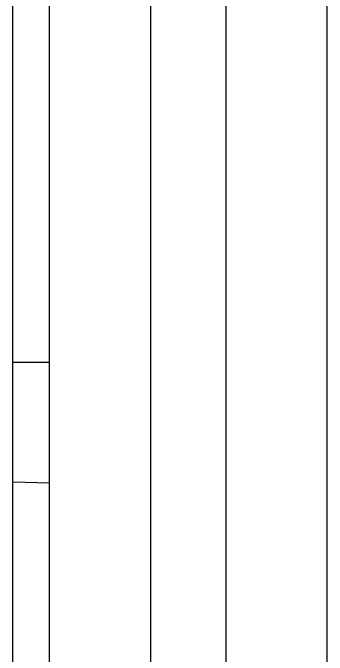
# Paper-space layout '2 DOOR PANEL LAYOUT - A1 Sheet' of a CAD drawing. Extents: x 50 to 825, y 22 to 486.
# Drawn here: x 437.1026 to 437.3044, y 323.2929 to 323.7054 of the extents above; entities that cross this region are included whole.
import ezdxf

# ---------------------------------------------------------------- set-up
doc = ezdxf.new("R2010")
doc.units = 0
doc.layers.add('N-EQPM', color=3, linetype='Continuous', lineweight=25)

psp = doc.layouts.new('2 DOOR PANEL LAYOUT - A1 Sheet')

# ---------------------------------------------------------------- linework, layer by layer
at = {"layer": 'N-EQPM', "linetype": 'Continuous'}
for p, q in [((437.10263, 319.42124), (437.10263, 327.22978)), ((437.23928, 326.11056), (437.23928, 323.16153)), ((437.30435, 323.16153), (437.30435, 326.11056)), ((437.19113, 323.16153), (437.19113, 323.99113)), ((437.12606, 323.16153), (437.12606, 323.93197)), ((437.10263, 323.48103), (437.12606, 323.48103)), ((437.10263, 323.4042), (437.12606, 323.40363))]:
    psp.add_line(p, q, dxfattribs=at)

doc.saveas('drawing.dxf')
